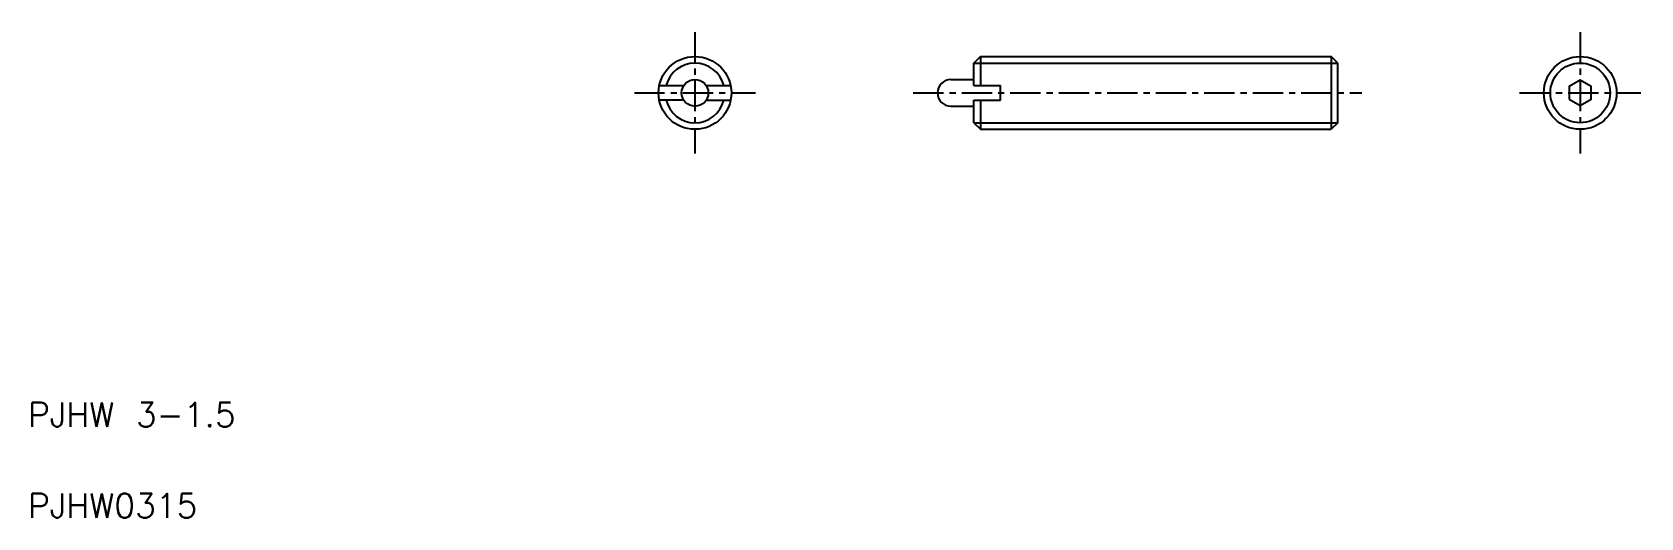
# Model space of a CAD drawing. Extents: x 2.7 to 69, y 2.5 to 22.5.
import ezdxf

# ---------------------------------------------------------------- set-up
doc = ezdxf.new("R2010")
doc.units = 0
doc.linetypes.add('CENTER', pattern=[2, 1.25, -0.25, 0.25, -0.25])
doc.layers.get('0').update_dxf_attribs({"linetype": 'CONTINUOUS'})
doc.layers.add('CENTER', color=1, linetype='CENTER')
doc.styles.get("Standard").update_dxf_attribs({"font": 'txt.shx', "bigfont": 'bigfont.shx'})

msp = doc.modelspace()

# ---------------------------------------------------------------- linework, layer by layer
at = {"color": 7, "linetype": 'CONTINUOUS'}
for p, q in [((41.5, 21.23), (41.771, 21.5)), ((41.5, 20.3), (41.5, 21.23)), ((41.771, 21.5), (56.229, 21.5)), ((41.771, 21.5), (41.771, 20.3)), ((56.229, 21.5), (56.229, 18.5)), ((56.5, 21.23), (56.229, 21.5)), ((56.5, 18.771), (56.5, 21.23)), ((28.53, 20.3), (29.539, 20.3)), ((30.461, 20.3), (31.47, 20.3)), ((40.55, 20.55), (41.5, 20.55)), ((40.788, 20.55), (40.788, 20.55)), ((41.025, 20.55), (41.025, 20.55)), ((41.5, 20.3), (42.6, 20.3)), ((42.6, 19.7), (42.6, 20.3)), ((29.539, 19.7), (28.53, 19.7)), ((30.461, 19.7), (31.47, 19.7)), ((40.55, 19.45), (41.5, 19.45)), ((41.5, 19.7), (42.6, 19.7)), ((41.5, 18.771), (41.5, 19.7)), ((41.771, 19.7), (41.771, 18.5)), ((41.5, 18.771), (41.771, 18.5)), ((56.5, 18.771), (56.229, 18.5)), ((41.771, 18.5), (56.229, 18.5))]:
    msp.add_line(p, q, dxfattribs=at)
at = {"color": 3, "linetype": 'CONTINUOUS'}
for p, q in [((41.5, 21.23), (56.5, 21.23)), ((41.5, 18.771), (56.5, 18.771))]:
    msp.add_line(p, q, dxfattribs=at)
at = {"color": 7, "linetype": 'CONTINUOUS'}
msp.add_lwpolyline([(66.05, 19.74), (66.5, 19.48), (66.95, 19.74), (66.95, 20.26), (66.5, 20.52), (66.05, 20.26)], close=True, dxfattribs=at)
for centre, radius in [((30, 20), 1.5), ((66.5, 20), 1.5), ((30, 20), 0.55)]:
    msp.add_circle(centre, radius, dxfattribs=at)
at = {"color": 3, "linetype": 'CONTINUOUS'}
msp.add_circle((66.5, 20), 1.23, dxfattribs=at)
for start, end in [(14.12284, 165.87716), (194.12284, 345.87716)]:
    msp.add_arc((30, 20), 1.23, start, end, dxfattribs=at)
at = {"color": 7, "linetype": 'CONTINUOUS'}
msp.add_arc((40.55, 20), 0.55, 90, 270, dxfattribs=at)
at = {"layer": 'CENTER', "color": 1, "linetype": 'CENTER'}
for p, q in [((30, 22.5), (30, 17.5)), ((66.5, 22.5), (66.5, 17.5)), ((27.5, 20), (32.5, 20)), ((39, 20), (57.5, 20)), ((64, 20), (69, 20))]:
    msp.add_line(p, q, dxfattribs=at)

# ---------------------------------------------------------------- texts
at = {"color": 7, "linetype": 'CONTINUOUS'}
for s, p in [('PJHW 3-1.5', (2.5, 6.25)), ('PJHW0315', (2.5, 2.5))]:
    msp.add_text(s, height=1, dxfattribs=at).set_placement(p)

doc.saveas('drawing.dxf')
